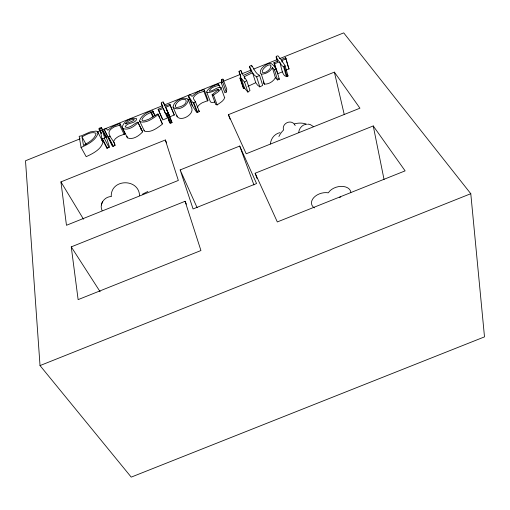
<?xml version="1.0" encoding="UTF-8"?>
<svg xmlns="http://www.w3.org/2000/svg" width="510" height="510" viewBox="0 0 510 510"><rect width="100%" height="100%" fill="white"/><g stroke="black" fill="none" stroke-linecap="round" stroke-linejoin="round"><path stroke-width="0.76" d="M153.395 116.337L151.253 112.449C147.849 113.558 143.157 115.948 141.952 119.627L142.303 120.347A2.977 1.606 -24.1 0 0 144.03 120.844L148.741 119.283L157.029 114.304L157.89 114.061L158.259 114.546C153.249 118.205 146.536 123.598 140.02 121.731L139.555 120.704C141.289 115.387 147.377 111.652 152.713 110.893L154.912 115.419M111.282 196.548C104.442 196.541 98.991 204.261 102.083 210.566M112.831 146.293L107.457 136.591L104.289 129.591L104.486 129.17L106.335 128.654L107.788 130.26L111.945 126.901L119.761 123.426L124.861 133.225L124.823 133.983L119.098 136.144A11.921 6.553 -25.4 0 0 115.158 138.988L113.571 141.385L115.024 145.395L113.354 146.243L112.276 145.911L110.166 141.244M120.239 123.879L119.627 125.192L114.406 126.831A12.055 6.502 -25.4 0 0 110.415 129.68C105.506 134.423 114.763 140.607 115.024 145.395M101.356 133.556L98.94 128.941L99.52 128.093L101.433 127.506L106.399 137.094L105.965 137.789M221.334 82.932L221.716 79.445L222.927 79.024L223.412 80.223L222.768 82.276L226.281 92.074L224.865 92.724L221.334 82.932L222.768 82.276M263.294 81.313L263.434 83.181L264.492 84.201C268.834 84.201 273.373 81.581 275.387 77.692L272.385 67.645C270.313 71.547 265.735 74.154 261.356 74.186L260.291 73.179C259.501 68.844 264.174 65.688 267.578 64.043C271.811 61.276 274.061 66.689 276.375 69.156L279.352 79.241L277.542 79.968L275.387 77.692M298.713 132.562C298.962 128.654 301.869 125.097 305.732 124.268M270.434 143.979C270.74 138.618 274.68 133.767 279.971 132.638M153.076 111.352L151.859 112.952M102.44 201.807L101.318 204.956M192.149 105.481L188.266 95.842L189.178 95.019L190.3 94.911L192.06 96.39C195.33 93.413 199.671 90.047 204.14 89.811L204.408 90.799L203.885 91.335L198.588 92.998A12.03 6.541 -21.5 0 0 194.763 95.784L193.545 97.429L193.481 98.685L195.458 101.821L199.321 111.537L197.67 112.378L196.49 112.085L192.149 105.481L192.295 105.079M98.94 128.941L101.159 128.545L101.433 127.506M226.281 92.074L226.803 89.154L223.182 79.726M140.926 129.655L141.117 128.348L140.269 127.742M277.363 61.232L276.114 56.941L276.885 56.03L278.001 55.883L281.048 59.657L285.619 57.706L289.055 68.939L285.861 70.17M243.506 87.446L243.289 88.173L244.551 88.134L247.911 92.106L249.989 90.48L246.693 80.535L244.124 76.755L252.539 72.745L254.401 75.225L256.638 76.889L259.826 86.885L262.701 85.38L259.545 75.372C255.433 73.561 254.088 68.665 251.519 65.286L249.409 66.434L251.239 72.088M197.395 107.113L198.594 105.468A11.896 6.592 -21.5 0 1 202.374 102.695L208.131 100.521L204.351 90.079M158.572 110.389L163.315 108.483L167.484 118.027L162.792 119.907L158.125 109.248L162.709 107.406L161.256 103.103L162.135 102.153L163.194 102.025L165.278 106.182L169.849 104.231L174.28 115.043L169.836 116.752L165.693 107.202L170.187 105.474L169.849 104.231M142.615 131.822C139.198 135.832 132.657 140.25 127.404 137.815L122.763 128.437A10.002 5.393 -24.7 0 1 122.598 125.9C124.657 120.774 131.006 117.332 136.387 118.562L136.661 118.926C135.768 124.019 126.945 122.1 125.122 126.913C129.674 129.196 133.926 123.343 137.847 122.164L142.615 131.822L137.847 122.164M138.146 122.374C134.646 126.391 128.093 130.821 122.763 128.437M109.07 147.479L109.433 146.874L107.075 139.428L102.261 130.171L100.349 130.942L102.013 138.873L106.896 148.168L109.07 147.479L104.212 138.172L104.582 137.572L102.261 130.171M240.892 77.188L238.999 71.559L240.357 70.431L240.86 70.488L243.251 75.499L252.074 71.343L249.409 66.434M247.911 92.106L244.583 82.167L246.693 80.535M142.539 194.138L147.868 191.492M224.77 97.321C223.992 100.897 219.88 102.829 217.158 104.907L215.755 104.588L212.077 94.796C226.3 83.379 213.008 93.164 207.207 92.591L206.658 91.628C208.883 87.471 213.881 85.406 218.184 84.029L219.211 85.234L219.976 87.331M212.077 94.796L213.492 95.109C216.24 93.018 220.384 91.092 221.212 87.503L220.817 87.191C216.616 86.974 213.174 91.341 209.272 91.226C210.171 87.216 215.775 86.209 219.211 85.234M247.936 86.356L255.739 82.69L257.601 85.195L259.826 86.885M259.545 75.372L256.638 76.889M81.989 136.846C86.024 134.831 90.99 131.357 95.638 133.091L96.071 133.709C94.528 139.37 88.306 142.66 83.481 145.388L81.989 136.846L86.286 144.7M276.114 56.941L278.511 60.868L273.915 62.717L274.616 63.756L279.372 61.844C281.405 63.948 281.66 78.948 288.035 76.009L285.16 65.886L281.698 60.582L286.218 58.841M279.372 61.844C280.959 63.431 282.151 68.238 285.16 65.886M168.294 119.742L169.817 123.101L172.029 122.598L169.836 116.752M163.315 108.483L165.138 113.041L166.234 113.685L166.948 113.532L167.86 113.01L165.693 107.202M104.212 138.172L102.013 138.873M188.266 95.842L192.595 102.382L193.787 102.669L195.458 101.821M108.012 136.973L110.23 136.062M80.134 138.803L25.5 160.765L40.029 365.581L131.223 477.124L484.5 336.874L470.787 193.704L343.714 32.876L279.486 58.688M97.117 131.982L100.068 130.796M102.287 129.903L162.091 105.87M164.303 104.977L221.895 81.836M223.374 81.243L240.35 74.415M241.829 73.822L250.69 70.265M253.642 69.073L277.268 59.581M272.385 67.645L274.546 69.889L276.375 69.156M282.285 71.91L277.58 73.803L274.616 63.756M165.316 139.989L178.347 180.444L66.459 225.286L60.939 181.885L165.316 139.989L166.623 142.896M228.41 114.667L334.381 72.127L359.939 108.19L246.202 153.778L228.41 114.667L230.035 119.123M180.151 169.932L239.706 146.058L256.562 183.536L193.067 208.953L180.151 169.932L197.128 207.697M185.073 201.297L200.934 250.537L78.126 299.625L71.253 246.878L185.073 201.297L186.392 204.172M255.153 173.234L373.243 125.944L405.125 170.863L277.325 221.946L255.153 173.234L257.027 178.449M40.029 365.581L470.787 193.704M81.071 147.466C87.522 144.502 96.466 140.186 98.086 132.747A5.674 3.009 -26.3 0 0 95.95 131.089L90.245 131.924L81.269 135.889L79.171 136.285L81.071 147.466L86.184 156.666C92.578 153.739 101.445 149.392 102.95 141.99A5.616 3.028 -26.4 0 0 101.592 140.486M214.901 102.07L211.892 102.555L210.445 101.93L206.735 92.189M238.999 71.559L240.726 76.207L239.949 78.285L241.217 78.234L244.583 82.167M105.608 136.827L106.227 136.744M307.995 124.102L310.22 124.542L313.561 126.658M124.383 132.766L124.861 133.225M294.321 124.166C290.419 119.206 281.858 123.624 283.42 129.661M188.043 99.157C182.892 95.995 173.489 101.241 173.069 107.081L177.155 116.682C181.203 121.737 193.213 114.916 191.951 108.815L188.043 99.157C189.21 105.27 177.18 112.066 173.069 107.081M278.536 78.412L279.352 79.241M287.175 74.67L288.035 76.009M198.69 110.562L199.321 111.537M71.253 246.878L100.126 291.72M294.455 124.351L295.201 125.556M60.939 181.885L83.487 219.179M139.67 121.119L144.47 131.185C150.915 133.11 157.584 127.73 162.511 124.083L158.259 114.234M97.627 131.803L102.484 141.041M102.497 138.937L107.374 148.231M288.456 67.792L289.055 68.939M99.75 129.03L100.782 131.006M100.349 130.942L101.382 132.925M101.433 128.297L106.239 137.541M104.289 129.591L107.368 135.545M108.534 136.922L113.354 146.243M119.627 125.192L124.268 134.538M109.076 138.854L109.892 140.645M150.801 112.398L152.955 117.141M152.713 110.893L154.849 115.636M157.89 114.061L159.713 118.148M160.325 119.512L162.148 123.598M158.125 109.248L162.346 118.76M168.95 114.667L169.416 115.725L166.458 108.91M161.256 103.103L163.034 107.176M166.948 113.532L171.124 123.12M166.234 113.685L170.416 123.267M163.194 102.025L164.966 106.099M167.86 113.01L172.029 122.598M170.187 105.474L174.28 115.043M188.694 96.129L192.021 104.391M193.787 102.669L197.67 112.378M193.239 102.733L197.128 112.442M203.885 91.335L207.615 101.056M213.492 95.109L217.158 104.907M239.706 146.058L253.935 184.951M218.146 89.218L218.662 90.621M218.184 84.029L218.694 85.425M221.072 87.892L224.374 97.002M221.716 79.445L222.22 80.841M240.344 78.419L243.684 88.319M239.949 78.285L243.289 88.173M241.217 78.234L244.551 88.134M240.86 70.488L241.804 73.306M244.124 76.755L244.832 78.878M251.519 65.286L251.972 66.702M252.539 72.745L255.739 82.69M261.356 74.186L264.492 84.201M274.546 69.889L277.542 79.968M273.915 62.717L275.61 68.448M144.005 130.152L144.126 130.573M283.528 66.561L286.422 76.678M281.698 60.582L282.113 62.022M284.274 66.396L287.162 76.519M285.619 57.706L286.021 59.147M286.429 60.588L288.252 67.071M334.381 72.127L344.269 114.654M106.584 146.714L106.896 148.168M373.243 125.944L384.049 179.514M177.002 115.649L177.155 116.682M139.574 195.725C138.937 178.181 110.97 178.589 111.231 196.172M350.899 192.232A12.125 8.083 -15.1 0 0 341.075 186.367A12.125 8.083 -15.1 0 0 328.312 192.825A12.087 8.103 -16.1 0 0 313.835 197.561A12.087 8.103 -16.1 0 0 314.389 207.914M339.59 197.351A4.711 3.168 -14.9 0 1 340.763 196.994M278.9 136.501A19.928 15.587 -30.5 0 1 283.477 130.12M294.474 123.847A19.928 15.587 -30.5 0 1 307.147 124.434M127.404 137.815A9.894 5.431 -24.8 0 1 127.066 136.234M175.421 105.423L175.338 106.635L175.912 107.412C179.59 107.718 188.196 104.435 185.736 99.692C181.758 98.188 176.702 101.643 175.421 105.423M125.587 123.56L125.53 123.911L132.058 121.335L134.232 119.971L134.092 119.429C130.796 119.13 127.749 121.303 125.587 123.56M271.008 66.077L270.74 67.18A11.507 6.139 -18.9 0 1 268.687 70.157L266.398 71.878L264.078 72.758L262.714 72.624L262.229 71.374A11.736 6.318 -18.3 0 1 264.027 68.219C265.684 66.542 267.986 64.509 270.498 64.923L271.008 66.077"/></g></svg>
